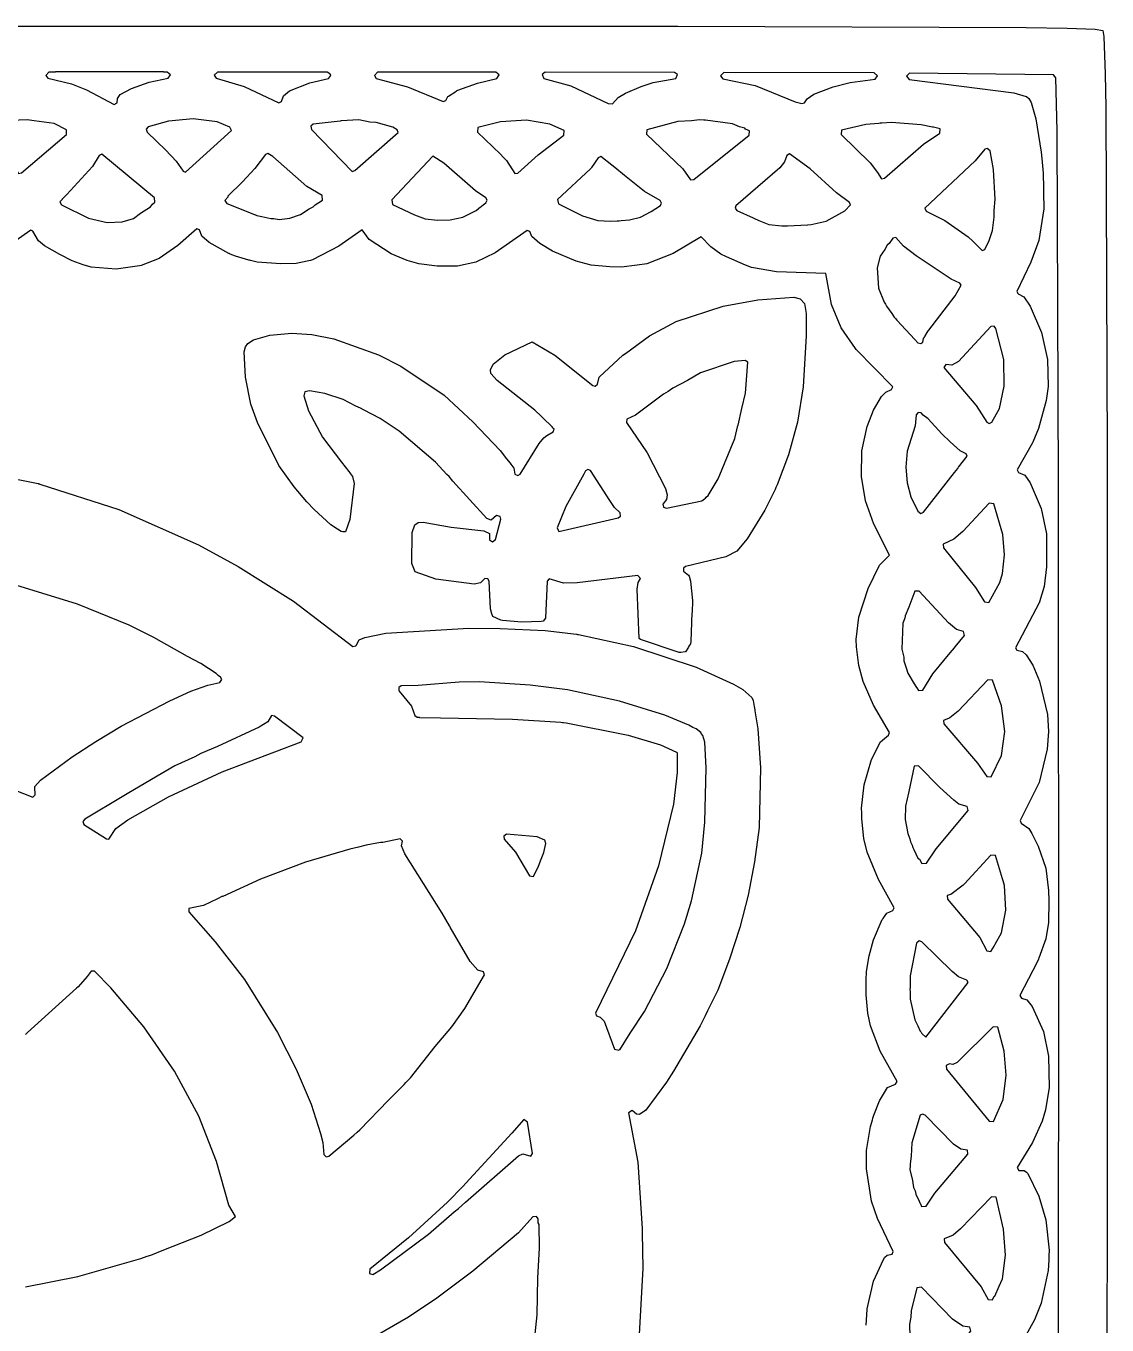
# Model space of a CAD drawing. Header units: millimetres. Extents: x 0 to 299, y 0 to 300.
# Drawn here: x 168.9 to 299.4, y 143.2 to 300 of the extents above; entities that cross this region are included whole.
import ezdxf

# ---------------------------------------------------------------- set-up
doc = ezdxf.new("R2010")
doc.units = ezdxf.units.MM
doc.layers.add('CUT', color=7, linetype='CONTINUOUS')

msp = doc.modelspace()

# ---------------------------------------------------------------- linework, layer by layer
at = {"layer": 'CUT'}
for points in [[(0.3196, 125.6207), (0.3316, 243.8988), (0.4237, 287.4475), (0.5876, 295.8578), (0.8225, 299.3413), (0.839, 299.433), (1.9991, 299.6674), (5.4785, 299.7354), (11.8273, 299.8487), (63.0505, 299.9854), (69.8595, 299.9998), (95.0957, 299.9957), (247.5598, 299.9697), (289.6161, 299.8253), (294.5719, 299.7285), (297.9262, 299.6263), (298.8415, 299.4611), (298.9773, 298.7486), (299.1425, 294.1802), (299.2202, 290.1954), (299.3639, 248.1914), (299.3492, 48.3109)], [(293.4982, 127.4432), (293.5285, 203.1676), (293.4982, 216.2709), (293.4982, 244.7452), (293.3469, 287.3225), (293.1944, 293.7342), (292.9014, 294.0908), (275.5352, 294.3186), (275.1449, 293.9274), (275.4623, 293.5464), (288.121, 291.9466), (289.6208, 291.5063), (289.6412, 291.4965), (289.9261, 291.2623), (290.218, 290.7692), (290.7681, 288.777), (291.4064, 284.7527), (291.4973, 284.0166), (291.6583, 282.2129), (291.6919, 280.4211), (291.6987, 280.0586), (291.7016, 279.9022), (291.7388, 277.9174), (291.1294, 274.1172), (290.176, 271.4687), (288.4784, 267.9503), (288.6182, 267.6505), (289.3244, 267.3092), (290.0736, 266.1597), (291.4384, 262.9807), (292.1667, 259.7247), (292.2503, 256.4806), (292.0335, 254.795), (291.0847, 251.4075), (290.4094, 249.7686), (290.4003, 249.7483), (290.3959, 249.7388), (290.3951, 249.7369), (290.3623, 249.6645), (288.5202, 246.4189), (288.6976, 246.1029), (289.4435, 245.7658), (290.0974, 244.8359), (291.4285, 241.7462), (292.0413, 238.6727), (292.0717, 234.7254), (291.7678, 232.3144), (291.2247, 230.4635), (291.204, 230.4171), (291.1976, 230.4027), (291.1946, 230.396), (291.1845, 230.3735), (288.3104, 224.9428), (288.4818, 224.6261), (289.1641, 224.4807), (289.6208, 224.0959), (290.403, 222.8324), (291.2331, 220.9034), (292.1872, 216.8652), (292.2829, 214.8076), (292.1562, 212.7081), (291.1582, 208.6861), (288.8851, 204.0779), (289.0158, 203.7732), (289.9222, 203.1048), (290.2959, 202.5026), (291.0612, 200.9684), (291.9685, 198.3375), (292.3178, 195.6283), (292.3598, 194.3948), (292.3136, 191.7794), (291.9712, 189.7897), (291.1391, 187.4594), (291.1103, 187.3949), (291.0732, 187.3117), (291.0468, 187.2526), (290.9245, 186.9782), (288.8451, 182.9687), (289.0266, 182.6475), (289.6656, 182.4492), (290.3368, 181.6251), (291.7012, 178.5913), (292.314, 175.6317), (292.3744, 171.8464), (291.9482, 169.152), (291.5386, 167.7972), (290.3576, 165.1931), (288.5275, 162.1805), (288.7231, 161.8364), (289.377, 161.8215), (289.6579, 161.6129), (289.7931, 161.4616), (291.145, 158.742), (291.9792, 155.8679), (292.3647, 152.2072), (292.3592, 151.5235), (292.359, 151.4905), (292.3562, 151.1492), (292.3552, 151.0209), (292.2788, 149.7428), (291.4014, 145.8092), (290.5918, 143.8136), (288.9628, 140.8039)], [(270.2699, 143.1489), (270.4082, 145.0455), (270.4143, 145.1137), (271.1543, 148.4534), (272.3629, 151.0979), (272.5439, 151.3546), (272.827, 151.6103), (273.41, 151.7365), (273.5607, 152.0627), (271.6418, 156.0185), (270.9258, 158.1389), (270.3193, 162.009), (270.3206, 164.2225), (270.8147, 167.1282), (270.9554, 167.6635), (271.0403, 167.953), (271.0881, 168.1161), (271.1024, 168.1648), (271.2008, 168.5005), (271.8854, 170.2506), (272.8774, 171.8602), (273.8458, 172.2339), (274.035, 172.5873), (271.9959, 176.2534), (270.8177, 179.3044), (270.4702, 180.8201), (270.2979, 183.0152), (270.2713, 184.7917), (270.3224, 185.8395), (270.6595, 187.763), (271.1844, 189.6677), (272.2282, 192.113), (272.3326, 192.2682), (272.5748, 192.6285), (272.577, 192.6318), (272.7638, 192.9096), (273.5135, 193.2124), (273.6818, 193.5357), (271.7572, 196.9737), (270.4244, 200.2449), (270.0169, 201.9047), (269.7682, 204.3015), (269.7459, 205.2121), (269.742, 205.3753), (269.7408, 205.423), (269.7368, 205.585), (270.0482, 208.3722), (270.9331, 211.43), (270.9359, 211.4366), (270.936, 211.4368), (270.9406, 211.4475), (272.008, 213.5874), (272.9958, 214.3847), (273.0914, 214.6978), (271.1869, 217.9949), (269.9423, 220.8474), (269.4119, 222.7827), (269.1257, 225.0643), (269.0806, 225.9519), (269.4139, 228.6241), (270.5113, 232.1044), (271.9163, 234.8889), (273.0909, 236.1178), (271.2108, 239.8573), (270.2074, 242.6848), (269.7131, 245.627), (269.7773, 248.7186), (270.4156, 251.6365), (271.192, 253.6235), (272.1512, 255.2876), (272.6474, 255.7812), (273.3535, 256.1043), (273.5009, 256.4335), (269.0987, 260.9494), (268.9976, 261.0665), (267.2661, 263.5439), (266.1157, 266.3739), (265.4256, 270.0987), (259.4551, 270.3203), (256.449, 270.8445), (255.7294, 271.1096), (253.4237, 272.1194), (252.7583, 272.4472), (251.5327, 273.3404), (250.3742, 274.526), (247.004, 272.5125), (243.8234, 271.2704), (242.6541, 271.106), (240.733, 270.8938), (239.346, 270.9182), (237.1015, 271.1361), (235.2821, 271.6064), (232.413, 272.7994), (230.8966, 273.7321), (229.9383, 274.6016), (229.6665, 275.18), (229.3674, 275.3095), (225.4958, 272.6233), (223.1719, 271.4777), (220.9615, 271.0165), (218.5144, 271.0145), (216.298, 271.2964), (214.8631, 271.6949), (212.9485, 272.4846), (210.3071, 274.2317), (209.4434, 275.3927), (206.6308, 273.4024), (203.4477, 271.7515), (203.1909, 271.6973), (203.0017, 271.6573), (202.0466, 271.4553), (201.4938, 271.3384), (199.6301, 271.2869), (196.7581, 271.5062), (196.1101, 271.6488), (195.9641, 271.6809), (195.8243, 271.7116), (195.7435, 271.7294), (194.1527, 272.2245), (193.5254, 272.472), (193.4506, 272.5015), (193.3827, 272.5283), (193.3453, 272.543), (190.9911, 273.8461), (190.1088, 274.6403), (189.803, 275.3872), (189.4917, 275.5009), (187.1905, 273.5041), (184.9386, 271.9371), (182.7785, 271.0847), (182.5459, 271.0285), (179.7402, 270.6514), (176.7205, 270.9024), (175.7658, 271.1687), (174.449, 271.6342), (172.9614, 272.4016), (171.1024, 273.459), (170.3792, 274.0637), (169.7046, 275.223), (169.4386, 275.3673), (165.2396, 272.4141)], [(160.7647, 246.6744), (170.3191, 244.7549), (170.3901, 244.7366), (170.4775, 244.714), (170.5042, 244.7071), (170.5507, 244.6951), (180.0836, 241.6349), (189.6915, 237.3445), (194.4697, 234.7586), (201.1427, 230.542), (208.3316, 225.0775), (208.6862, 225.1785), (208.7297, 225.2525), (208.7672, 225.2649), (208.7876, 225.3509), (209.1012, 225.8843), (209.7599, 226.1717), (212.3215, 226.6779), (222.3122, 227.2834), (226.1152, 227.2783), (231.529, 227.0143), (235.3141, 226.5712), (235.3565, 226.5646), (235.42, 226.5547), (235.4528, 226.5496), (235.5636, 226.5324), (242.2089, 225.0945), (249.7819, 222.5896), (254.2806, 220.544), (255.4132, 219.8804), (256.4745, 218.923), (256.642, 218.5606), (256.7678, 217.8381), (256.7984, 217.6624), (256.8343, 217.4562), (256.8545, 217.3402), (257.2092, 215.1518), (257.5141, 210.4294), (257.3628, 203.2548), (256.8134, 199.0994), (256.0534, 195.0606), (255.0507, 191.1442), (253.8062, 187.3215), (252.362, 183.5907), (251.1342, 181.0957), (250.8373, 180.4924), (250.6094, 180.0294), (250.2384, 179.2754), (247.0229, 173.828), (246.1828, 172.5), (243.6952, 169.1107), (242.94, 168.5865), (242.5578, 168.6385), (242.0298, 169.0855), (241.609, 168.7763), (242.7169, 162.8329), (243.2593, 154.8326), (243.2603, 154.7589), (243.2612, 154.6866), (243.2666, 154.289), (243.3235, 150.0422), (242.8327, 141.2988)], [(164.4312, 208.9377), (169.6724, 206.9166), (169.9494, 207.199), (169.9354, 208.1097), (169.9423, 208.1693), (170.6011, 208.9632), (174.4162, 211.779), (177.3004, 213.6315), (180.3465, 215.4589), (186.2137, 218.5437), (188.7615, 219.709), (190.7963, 220.4369), (192.2469, 220.7293), (192.4882, 221.0903), (192.3442, 221.3919), (192.0741, 221.5703), (191.8349, 221.837), (189.9776, 223.0262), (188.3676, 223.862), (184.2867, 226.1879), (181.3146, 227.6435), (175.0645, 230.2084), (167.632, 232.4723)], [(168.8186, 147.7796), (175.1082, 149.0264), (182.7405, 151.1991), (183.485, 151.4864), (183.9521, 151.6233), (185.4949, 152.2622), (190.0164, 154.0074), (193.4019, 155.6855), (194.1715, 156.2713), (193.3447, 157.624), (191.8567, 162.9336), (189.7292, 168.3872), (186.8064, 173.8146), (183.0967, 179.1555), (179.1099, 183.8986), (177.1215, 185.8784), (176.7209, 185.8735), (176.263, 185.2376), (175.1671, 184.0096), (174.9627, 183.8245), (169.0249, 178.4724), (168.7859, 178.2322)], [(230.1635, 140.5815), (230.5562, 144.4121), (230.6411, 148.8524), (230.8586, 152.454), (230.8034, 155.3099), (230.7094, 155.5015), (230.7011, 155.9738), (230.4923, 156.2747), (230.0633, 156.2261), (228.3, 154.3195), (222.8113, 149.6804), (218.456, 146.414), (215.0182, 144.1319), (210.3809, 141.4344)]]:
    msp.add_lwpolyline(points, dxfattribs=at)
for points in [[(185.4556, 294.4461), (172.4041, 294.4518), (172.387, 294.4363), (171.6305, 294.4363), (171.2411, 294.0409), (171.4911, 293.6832), (174.3739, 293.0053), (176.1555, 292.3016), (179.5072, 290.5349), (179.8645, 290.7294), (179.9175, 291.2495), (180.2361, 291.7096), (181.6154, 292.4713), (183.7352, 293.211), (186.0443, 293.6817), (186.292, 294.1157), (185.9087, 294.4363), (185.4655, 294.4363)], [(205.6535, 294.0396), (205.6248, 294.0685), (205.649, 294.1106), (205.3155, 294.3812), (205.2646, 294.4327), (192.2562, 294.4403), (192.2471, 294.4321), (191.9819, 294.4324), (191.5921, 294.0504), (191.8208, 293.6882), (195.2169, 292.6959), (199.3823, 290.7256), (199.7127, 290.8925), (199.9306, 291.5541), (200.6742, 292.1799), (203.1112, 293.1426), (205.3908, 293.6604), (205.402, 293.68), (205.4075, 293.6812)], [(225.3026, 294.4063), (211.855, 294.4221), (211.8453, 294.4133), (211.309, 294.4136), (210.9192, 294.0276), (211.1543, 293.6666), (214.9345, 292.6393), (219.2332, 290.8792), (219.5303, 291.0158), (219.7739, 291.4727), (219.8797, 291.5391), (220.6363, 292.0147), (220.8523, 292.1505), (220.9852, 292.234), (223.3651, 293.0953), (225.719, 293.6513), (225.9671, 294.0853), (225.5838, 294.406), (225.3029, 294.4062)], [(231.1769, 294.1345), (231.3889, 293.6611), (234.6391, 292.7775), (239.1336, 290.6252), (239.6723, 290.5843), (240.3496, 291.3718), (241.2195, 291.8884), (243.1132, 292.6987), (244.5933, 293.1589), (247.3109, 293.6475), (247.5198, 294.1557), (247.1613, 294.396), (231.5481, 294.406)], [(262.5285, 290.6495), (262.8531, 290.7321), (263.1633, 291.2078), (263.9741, 291.7692), (266.3061, 292.6627), (268.3504, 293.1591), (271.3746, 293.5625), (271.6608, 293.9702), (271.2735, 294.3279), (253.0992, 294.3772), (252.7086, 293.998), (252.9683, 293.6206), (256.8985, 292.8132), (261.7063, 290.8294)], [(168.0518, 288.6093), (167.0093, 288.594), (163.4395, 287.8152), (163.3796, 287.2757), (166.6842, 284.0623), (167.7772, 282.467), (167.8394, 282.4338), (167.9763, 282.1933), (168.3393, 282.2831), (173.7342, 286.9031), (173.7649, 287.4517), (172.2469, 288.2169), (169.8623, 288.5409), (168.9939, 288.6846)], [(193.4572, 287.7722), (191.9451, 288.4205), (189.0497, 288.7764), (186.0484, 288.5135), (183.6292, 287.8263), (183.3843, 287.5544), (183.473, 287.1993), (185.73, 285.0213), (186.3189, 284.3926), (186.3986, 284.3075), (186.4275, 284.2767), (186.9833, 283.6833), (187.824, 282.4879), (188.1208, 282.3499), (193.6606, 287.3965)], [(210.3881, 288.3835), (209.0468, 288.6572), (206.9198, 288.5374), (206.7771, 288.5007), (203.5454, 288.1344), (203.2605, 287.897), (203.3273, 287.4982), (208.237, 282.4387), (208.5543, 282.5384), (213.7747, 287.1528), (213.6629, 287.4689), (213.1389, 287.776), (211.1321, 288.358)], [(223.4055, 287.7348), (223.3584, 287.1919), (226.1247, 284.5195), (226.4602, 284.1485), (226.8773, 283.778), (227.8795, 282.1738), (228.2397, 282.2321), (230.6959, 284.4309), (233.786, 286.8248), (233.8323, 287.3677), (232.1067, 288.1564), (229.286, 288.6262), (226.1505, 288.4186)], [(255.6468, 287.648), (255.0119, 287.8308), (254.1495, 288.182), (250.8957, 288.6262), (250.6959, 288.6157), (250.1621, 288.6854), (249.2214, 288.5376), (247.5542, 288.4494), (243.805, 287.4795), (243.7734, 286.9383), (248.1569, 282.7562), (249.0999, 281.4107), (249.4926, 281.4672), (256.1625, 286.8238), (256.2011, 287.3466), (255.723, 287.5412)], [(279.1734, 287.079), (279.2362, 287.6011), (278.4042, 287.7738), (278.3649, 287.787), (278.3087, 287.7936), (276.908, 288.0843), (273.332, 288.3535), (272.1638, 288.2637), (271.9783, 288.2608), (271.8124, 288.2367), (270.2472, 288.1165), (267.3198, 287.4233), (267.2644, 286.8972), (270.782, 283.4908), (271.6681, 282.3299), (272.1288, 281.5421), (272.4837, 281.6229), (277.2141, 285.7379)], [(173.7933, 279.6542), (173.222, 279.0836), (173.2249, 279.0366), (172.9651, 278.7543), (173.167, 278.4111), (176.4227, 276.782), (178.6453, 276.2756), (180.4713, 276.3659), (181.8512, 276.7657), (182.6692, 277.3881), (183.8905, 278.1735), (184.1305, 278.5003), (184.4285, 278.727), (184.3729, 279.2567), (178.004, 284.5135), (177.7081, 284.3689), (176.9011, 283.0311)], [(203.0302, 277.9248), (203.5107, 278.1506), (203.7843, 278.4091), (204.659, 278.9708), (204.6344, 279.5242), (202.7462, 280.6139), (198.6677, 284.2382), (198.0394, 284.5892), (197.759, 284.4696), (196.49, 282.8006), (194.9852, 281.1883), (193.2222, 279.4685), (193.2373, 279.3156), (192.8763, 278.9287), (193.1101, 278.5736), (196.4628, 277.221), (196.5246, 277.1918), (196.5492, 277.1862), (196.7292, 277.1136), (197.3227, 277.0105), (198.4345, 276.7579), (198.7716, 276.7588), (199.4406, 276.6426), (200.698, 276.8173), (201.9925, 277.2584)], [(220.0563, 276.5808), (221.6153, 276.9006), (223.1915, 277.736), (223.7473, 278.1691), (223.8415, 278.2193), (223.8993, 278.2876), (224.3793, 278.6616), (224.5176, 278.9643), (224.3714, 279.2634), (223.1194, 280.1174), (219.2942, 283.4308), (217.9633, 284.2938), (213.0094, 279.0037), (213.1088, 278.4678), (215.7757, 277.215), (217.0617, 276.7281), (218.5268, 276.548)], [(237.0384, 282.7794), (237.0227, 282.7603), (237.0102, 282.7452), (233.0403, 279.0535), (233.1621, 278.5244), (236.0375, 277.0704), (237.9134, 276.5213), (239.4061, 276.4276), (240.2336, 276.4904), (240.474, 276.4865), (240.7186, 276.5271), (241.7336, 276.6041), (243.0334, 276.9387), (244.3444, 277.5833), (245.4441, 278.3372), (245.5741, 278.6043), (245.4223, 278.9373), (243.5343, 280.0111), (241.1323, 281.9349), (239.9485, 282.9275), (239.5747, 283.1824), (238.2555, 284.2389), (237.9266, 284.0867), (237.1396, 282.9018), (237.0787, 282.8281)], [(260.4493, 283.5836), (259.8775, 282.8816), (254.5627, 278.2977), (254.4923, 278.0134), (254.6706, 277.739), (256.637, 276.8451), (256.8862, 276.7073), (257.1828, 276.5969), (257.34, 276.5255), (258.5431, 276.0486), (260.1069, 275.8529), (260.7438, 275.8848), (260.7716, 275.8823), (263.2196, 276.0034), (263.2484, 276.0103), (263.6466, 276.0302), (265.444, 276.4395), (267.6966, 277.6792), (268.3951, 278.4004), (268.2683, 278.7025), (266.7254, 279.8448), (263.5434, 282.7535), (261.0388, 284.5604), (260.7135, 284.379)], [(285.1504, 274.0939), (285.5422, 275.2955), (285.7529, 276.9173), (285.74, 277.7413), (285.871, 279.0762), (285.6642, 282.6429), (285.6638, 282.6447), (285.6632, 282.6834), (285.2504, 284.9381), (284.8947, 285.2267), (284.6171, 285.1304), (283.4648, 283.7136), (277.3763, 278.0217), (277.5456, 277.653), (279.7709, 276.5205), (282.5872, 274.5561), (283.1809, 274.0074), (284.3115, 272.9103), (284.5983, 273.011)], [(277.3148, 262.4329), (277.373, 262.5268), (277.6514, 262.9763), (277.8211, 263.2503), (277.8338, 263.2691), (281.015, 267.4203), (281.7759, 268.6983), (281.6113, 268.951), (280.5486, 269.4463), (276.3386, 272.2329), (274.8012, 273.4028), (273.8683, 274.4655), (273.5179, 274.3778), (273.0564, 273.7313), (272.8198, 273.5453), (272.5538, 273.0273), (271.9637, 272.2007), (271.6139, 270.7848), (271.7869, 268.366), (272.4492, 266.675), (272.6258, 266.4146), (272.7234, 266.18), (273.3811, 265.3006), (273.6797, 264.8602), (273.8426, 264.6834), (273.9864, 264.491), (276.1601, 262.1659), (276.1658, 262.1628), (276.5415, 261.7552), (276.897, 261.6494), (277.1448, 261.8204), (277.2235, 262.2855)], [(226.1972, 240.4583), (226.1188, 240.7834), (225.6675, 240.8985), (225.0172, 240.333), (224.5077, 240.5398), (220.3925, 245.0553), (219.9389, 245.5919), (219.6627, 245.8561), (218.2946, 247.3573), (213.9201, 251.0729), (211.635, 252.6079), (209.6069, 253.6438), (209.2296, 253.8714), (208.6907, 254.1118), (207.1662, 254.8906), (204.9394, 255.6233), (203.0997, 255.9676), (202.5429, 255.8211), (202.3889, 255.3623), (202.976, 253.5569), (204.6523, 250.3574), (206.9689, 247.3595), (207.8405, 246.1961), (207.936, 246.0686), (208.0349, 245.9367), (208.2653, 245.6291), (208.4917, 244.7676), (207.9735, 240.4397), (207.4275, 238.9148), (207.113, 238.9449), (207.1031, 238.9459), (206.9662, 238.959), (206.8931, 238.966), (206.0116, 239.5175), (205.9114, 239.5964), (205.9038, 239.6024), (205.8452, 239.6485), (205.6735, 239.7837), (203.6438, 241.6243), (202.7721, 242.5339), (201.2212, 244.3701), (199.3964, 246.9541), (196.797, 252.1205), (196.003, 254.3242), (195.3669, 257.5955), (195.1813, 260.6545), (195.372, 261.2654), (195.6601, 261.6526), (196.3425, 262.1278), (198.3033, 262.6874), (200.9582, 262.9304), (203.3836, 262.7494), (206.0238, 262.2223), (211.4103, 260.3019), (214.1191, 258.9305), (219.3508, 255.429), (222.8081, 252.2134), (226.0953, 248.7647), (226.8828, 247.7426), (227.2947, 247.208), (227.3771, 247.101), (227.7417, 246.6278), (227.882, 245.8992), (228.2432, 245.7271), (228.5292, 245.8971), (230.8193, 249.6046), (231.3564, 250.2593), (231.54, 250.408), (231.5603, 250.4245), (231.5714, 250.4335), (231.7526, 250.5801), (232.5008, 250.9992), (232.6133, 251.3129), (232.4332, 251.4934), (232.4224, 251.5658), (231.2335, 252.7275), (231.0791, 252.8506), (230.3019, 253.6296), (225.7364, 257.1979), (224.9894, 258.0417), (224.9319, 258.4945), (225.2632, 259.1727), (226.6856, 260.2933), (229.9607, 261.8581), (232.7214, 260.2671), (237.2761, 256.6065), (237.5693, 256.5356), (237.8633, 256.7626), (238.0605, 257.6214), (238.0783, 257.6501), (240.9308, 260.2643), (241.215, 260.479), (244.1389, 262.5883), (247.3413, 264.3116), (253.0056, 266.1895), (257.2056, 266.9519), (261.5615, 267.2443), (262.3399, 267.0488), (262.861, 266.5001), (263.0511, 265.2799), (263.0517, 262.6044), (262.6884, 256.4466), (262.0155, 252.1651), (260.9203, 248.2133), (259.5276, 244.5924), (259.4584, 244.4316), (259.4568, 244.4279), (259.4016, 244.2995), (259.2939, 244.0493), (258.0623, 241.5572), (255.9386, 238.0981), (254.6821, 236.5933), (253.3579, 235.8969), (248.4932, 234.7575), (248.2282, 234.5523), (248.2384, 234.1828), (248.8412, 233.7135), (248.9105, 233.5618), (249.071, 232.9912), (249.3083, 230.646), (249.3049, 230.4167), (249.2644, 229.4311), (249.2201, 228.3526), (249.2048, 227.9805), (249.1105, 225.6829), (249.0756, 225.4125), (248.9808, 225.2627), (248.8962, 225.1291), (248.8233, 225.0139), (248.465, 224.448), (248.4494, 224.4366), (247.9128, 224.3826), (247.7846, 224.3697), (247.7275, 224.3639), (247.711, 224.3623), (243.0435, 225.9384), (242.8717, 226.0392), (242.63, 232.0286), (242.7635, 232.8329), (243.0494, 233.2957), (242.7124, 233.6665), (235.4006, 232.7651), (233.7494, 232.739), (232.0007, 233.2662), (231.7944, 232.9599), (231.5717, 228.5277), (231.2855, 228.1468), (231.0589, 228.0894), (228.7398, 228.0443), (226.4047, 228.2384), (226.1774, 228.262), (225.212, 228.7294), (225.1119, 229.0475), (225.0773, 229.1575), (225.0602, 229.2119), (224.9262, 229.6379), (224.7876, 232.9942), (224.5993, 233.2656), (224.2702, 233.2947), (223.7389, 232.7825), (222.9779, 232.6137), (218.325, 233.2216), (215.8492, 234.104), (215.428, 235.1221), (215.4639, 238.8435), (215.8129, 239.7907), (216.2218, 240.0533), (216.7967, 240.1102), (220.1936, 239.4783), (224.1216, 239.0713), (224.8, 238.7253), (224.8049, 237.9797), (225.1892, 237.7268), (225.5464, 238.0167)], [(283.5465, 254.2404), (283.5855, 254.1909), (284.8427, 252.178), (285.1374, 252.0154), (285.4732, 252.1732), (286.3825, 253.813), (286.9632, 256.5175), (286.8992, 259.7467), (285.9591, 263.4792), (285.7348, 263.7758), (285.3324, 263.7265), (281.4466, 259.5136), (280.6212, 259.037), (279.9141, 259.1258), (279.6663, 258.7735)], [(255.6987, 259.6347), (254.3519, 259.5125), (250.2692, 258.1065), (248.7026, 257.2128), (246.958, 256.2867), (246.3824, 255.8892), (245.8174, 255.5668), (242.4542, 253.0233), (241.392, 252.5255), (241.3536, 252.1326), (243.8412, 248.4774), (246.0537, 244.1441), (246.2542, 243.3789), (246.1792, 242.848), (245.7464, 242.2554), (245.8413, 241.894), (246.1967, 241.7788), (250.4696, 242.671), (250.7609, 242.9229), (250.9096, 243.0109), (250.9616, 243.0965), (251.201, 243.3037), (252.4351, 245.3122), (254.4378, 250.2164), (254.8035, 251.7614), (254.8313, 251.8179), (255.2954, 253.84), (255.7322, 255.6858), (256.0182, 259.4025)], [(276.5481, 253.3181), (276.3121, 253.0422), (276.2077, 251.7428), (275.2478, 248.6613), (275.0959, 246.7551), (275.2424, 244.854), (275.6795, 243.1504), (276.5303, 241.416), (276.9034, 241.1532), (277.2058, 241.2865), (280.9419, 246.0791), (281.3444, 246.5659), (281.4439, 246.723), (282.4871, 248.0612), (282.3415, 248.3552), (281.6361, 248.7189), (280.4341, 249.7954), (279.4426, 250.7754), (277.7755, 252.5734), (277.175, 253.0167), (276.9091, 253.2795)], [(233.2021, 238.9684), (240.3616, 240.604), (240.6256, 240.8086), (240.5962, 241.209), (239.9122, 241.8502), (239.3363, 242.6934), (236.9947, 246.3468), (236.6722, 246.4424), (236.4163, 246.2837), (236.3439, 246.152), (236.3401, 246.1509), (236.1974, 245.8854), (234.0486, 241.976), (232.9976, 239.4155)], [(286.7791, 238.6158), (285.6905, 242.3122), (285.1388, 242.387), (281.9479, 238.9549), (280.89, 238.0272), (279.584, 237.4244), (279.6115, 236.9992), (283.467, 232.2216), (284.5672, 230.4772), (285.0777, 230.4183), (286.4053, 232.824), (286.7289, 233.8962), (286.99, 236.1611)], [(280.4428, 224.3256), (280.9647, 224.9109), (281.0219, 225.0293), (282.1625, 226.4153), (282.0454, 226.8964), (281.209, 227.1271), (280.2416, 227.9275), (276.706, 231.7806), (276.1519, 231.7477), (275.4503, 229.8445), (274.9766, 228.8015), (274.9576, 228.508), (274.7329, 227.8986), (274.58, 224.7549), (274.8194, 223.8066), (274.8509, 223.3639), (275.2224, 222.1552), (275.248, 222.1092), (275.3116, 221.8573), (276.1014, 220.5742), (276.3463, 220.1336), (276.3873, 220.1096), (276.6018, 219.7613), (277.1411, 219.8259), (278.3414, 221.7721)], [(247.4305, 212.3005), (247.4376, 212.2948), (247.4445, 212.2894), (247.4662, 212.2722), (247.4666, 209.866), (247.0423, 206.0472), (245.2173, 198.5922), (242.4235, 190.7608), (237.6276, 180.8385), (237.7328, 180.4941), (238.1758, 180.3432), (238.6456, 179.8576), (239.8999, 176.4564), (240.4441, 176.3427), (240.5011, 176.4299), (240.5632, 176.4131), (241.7936, 178.4101), (243.5116, 181.0423), (246.2441, 186.2067), (248.3563, 191.6043), (249.2066, 194.3981), (250.4374, 200.1317), (250.8005, 203.8735), (250.9817, 210.4335), (250.8059, 213.5372), (250.5797, 214.3289), (250.3536, 214.5744), (250.338, 214.6916), (249.7546, 215.136), (249.3703, 215.3085), (248.8979, 215.5932), (245.9999, 216.802), (240.5082, 218.491), (234.2212, 219.8447), (229.7392, 220.4203), (223.5963, 220.8119), (221.1746, 220.7815), (216.2229, 220.3881), (214.1599, 220.3455), (213.8587, 220.1299), (213.8742, 219.7598), (213.9303, 219.6944), (213.9309, 219.6756), (215.4123, 217.8761), (215.8161, 216.7586), (216.0786, 216.5581), (216.3187, 216.5527), (216.3497, 216.5296), (218.9205, 216.4941), (227.5985, 216.2988), (233.4151, 215.9369), (233.6254, 215.9181), (233.6774, 215.9134), (233.7607, 215.906), (234.0611, 215.8792), (241.5384, 214.3837), (245.4753, 213.2329), (247.3939, 212.3295)], [(287.022, 214.8071), (286.6399, 217.9206), (285.5227, 221.0278), (284.9722, 221.0516), (281.3844, 217.2984), (280.3834, 216.4815), (280.3571, 216.4671), (280.3186, 216.4461), (280.3116, 216.4423), (280.302, 216.437), (279.6097, 216.174), (279.6515, 215.7434), (283.7316, 211.0188), (284.86, 209.3797), (285.3885, 209.3379), (286.6433, 211.9349)], [(189.9804, 212.1507), (189.2531, 211.7776), (186.8299, 210.6664), (184.0322, 209.0147), (181.0919, 207.3134), (180.6907, 207.0419), (175.9521, 204.2445), (175.7271, 203.9489), (175.8523, 203.5991), (178.5747, 201.8704), (178.8744, 201.8457), (179.7245, 203.109), (181.156, 204.1773), (186.0595, 206.922), (192.5615, 209.9604), (202.0996, 213.5638), (202.3193, 214.0627), (198.8515, 216.6793), (198.4915, 216.7398), (198.0712, 215.9929), (197.0201, 215.3394), (191.9676, 213.0224)], [(278.7547, 200.6457), (282.6092, 205.3063), (282.5003, 205.786), (281.4799, 206.0363), (280.8582, 206.5389), (279.1868, 208.0569), (276.6211, 210.6678), (276.0783, 210.6336), (275.4241, 207.5944), (275.42, 207.58), (275.4189, 207.5703), (275.04, 205.8106), (275.0069, 204.1834), (275.3023, 202.5269), (275.5406, 201.867), (275.6374, 201.4874), (275.8217, 201.0888), (275.9145, 200.8318), (276.06, 200.5731), (276.5322, 199.5514), (276.7159, 199.4072), (277.0161, 198.8735), (277.559, 198.9248)], [(227.9444, 200.2583), (229.6339, 197.4073), (230.1442, 197.3116), (230.4795, 198.0965), (230.6848, 198.4503), (230.955, 199.2093), (231.3869, 200.2203), (231.6292, 201.3093), (231.514, 201.6895), (230.5732, 202.1185), (226.8526, 202.4117), (226.5528, 202.1905), (226.576, 201.8187)], [(212.5919, 170.2621), (214.5142, 172.2038), (214.7179, 172.4515), (215.2699, 173.02), (218.2758, 176.7779), (220.2529, 179.182), (221.8219, 181.3857), (224.2184, 185.4595), (224.1104, 185.8172), (223.4266, 186.0025), (222.4723, 187.0584), (220.0829, 191.2133), (220.0195, 191.3277), (219.9959, 191.3645), (219.1213, 192.8854), (214.5818, 200.0579), (214.1909, 201.0299), (214.3046, 201.5742), (214.0177, 201.8535), (211.9204, 201.433), (211.6575, 201.419), (209.9218, 201.0848), (208.9924, 200.8459), (207.9476, 200.6364), (202.6054, 199.0372), (197.1904, 197.0104), (192.6365, 194.9136), (192.5808, 194.9295), (191.9989, 194.62), (190.2921, 193.834), (188.5122, 193.4757), (188.5353, 193.0469), (191.6816, 189.4394), (195.224, 184.8978), (199.241, 178.5069), (201.4844, 174.0798), (203.3001, 169.8432), (204.4235, 166.301), (204.6926, 165.2161), (204.8004, 163.7626), (205.0898, 163.48), (205.4182, 163.5532), (208.4516, 166.0798), (208.8409, 166.4731), (209.1726, 166.7407)], [(283.999, 189.9635), (284.8381, 188.3353), (285.3569, 188.2684), (285.722, 188.921), (285.7402, 188.9207), (285.8593, 189.1663), (286.6183, 190.5229), (287.1444, 193.2456), (286.992, 196.2192), (286.8202, 196.7884), (286.8178, 196.8141), (286.7455, 197.0359), (285.8953, 199.8539), (285.3452, 199.8895), (282.1479, 196.4254), (281.9913, 196.2688), (280.5136, 195.1635), (280.0691, 195.0113), (280.099, 194.5757)], [(280.6579, 185.8444), (277.0215, 189.4484), (276.7032, 189.5601), (276.3704, 189.2753), (275.5818, 185.3095), (275.5812, 184.0197), (275.5505, 183.6554), (275.5809, 183.4785), (275.5805, 182.5074), (276.1636, 180.0256), (276.5391, 179.2848), (276.7933, 178.646), (276.9137, 178.546), (276.9995, 178.3768), (277.4823, 177.9245), (282.6135, 184.51), (282.4338, 184.7923), (281.4149, 185.2193)], [(281.27, 174.8846), (280.7701, 174.6092), (280.3457, 174.7018), (279.929, 174.4992), (279.975, 174.0696), (285.1398, 167.7647), (285.6677, 167.7318), (286.8096, 170.3954), (287.1726, 173.3476), (286.9394, 176.2336), (286.1749, 179.1225), (285.6193, 179.1649)], [(221.0717, 157.2444), (221.8998, 158.0045), (228.3181, 163.5787), (228.8603, 163.8266), (229.8078, 163.5395), (229.9917, 163.8939), (229.3895, 167.6821), (228.9796, 167.9709), (227.5165, 166.3255), (221.9626, 160.299), (221.6359, 159.9444), (221.6286, 159.9365), (221.6282, 159.9361), (219.7516, 157.9956), (215.043, 153.7119), (210.3563, 149.9159), (210.3184, 149.3907), (210.734, 149.2591), (211.64, 149.8379), (217.4685, 154.1559), (220.5612, 156.842)], [(282.5714, 163.8117), (282.5041, 164.2773), (281.7199, 164.3859), (280.8396, 165.0251), (277.403, 168.5185), (277.0895, 168.6447), (276.814, 168.5126), (275.8207, 165.1637), (275.7013, 163.5665), (275.5812, 162.6174), (275.6143, 162.4045), (275.5796, 161.941), (275.8906, 160.6292), (276.0217, 159.7869), (276.1916, 159.3594), (276.2854, 158.9638), (276.685, 158.1181), (276.7994, 157.8304), (276.8293, 157.8128), (276.9774, 157.4995), (277.5243, 157.5117), (278.571, 159.0952)], [(285.8372, 146.6679), (286.3306, 147.8738), (286.7503, 148.7639), (287.1121, 151.5904), (286.8767, 154.7584), (285.9633, 158.6058), (285.4082, 158.6489), (281.6797, 154.8035), (280.7958, 154.0217), (279.6957, 153.5654), (279.7249, 153.1343), (284.1767, 147.7843), (285.017, 146.2564), (285.5442, 146.2064), (285.7568, 146.6572)], [(282.8006, 142.9265), (281.9493, 143.0275), (280.7259, 143.8631), (276.9659, 147.7256), (276.4247, 147.6455), (275.7259, 144.8977), (275.68, 144.1155), (275.5202, 143.2775), (275.5464, 141.7923), (275.6734, 141.3057), (276.1199, 139.0664), (276.4628, 138.4001), (277.1539, 136.8886), (277.2999, 136.7732), (277.5147, 136.3558), (278.0704, 136.4071), (279.2603, 138.177), (279.7915, 138.7916), (281.7014, 140.8904), (282.0206, 141.3707), (282.9327, 142.426)]]:
    msp.add_lwpolyline(points, close=True, dxfattribs=at)

doc.saveas('drawing.dxf')
